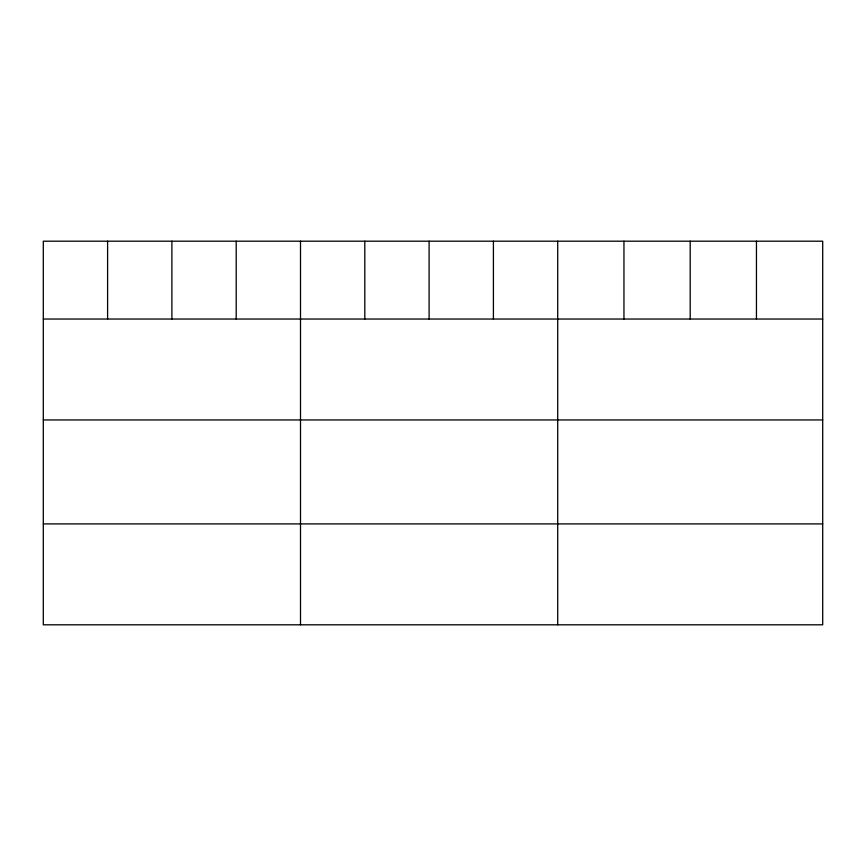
<?xml version="1.0" encoding="UTF-8"?>
<svg xmlns="http://www.w3.org/2000/svg" width="866" height="866" viewBox="0 0 866 866"><rect width="100%" height="100%" fill="white"/><g stroke="black" fill="none" stroke-linecap="round" stroke-linejoin="round"><path stroke-width="1.3" d="M822.7 319.034L822.7 624.808L43.3 624.808L43.3 241.192L822.7 241.192L822.7 319.034L43.3 319.034M43.3 419.945L822.7 419.945M43.3 523.908L822.7 523.908M756.451 241.192L756.451 319.034M690.202 241.192L690.202 319.034M623.953 241.192L623.953 319.034M557.704 241.192L557.704 624.808M493.404 241.192L493.404 319.034M429.103 241.192L429.103 319.034M364.803 241.192L364.803 319.034M300.502 241.192L300.502 624.808M236.201 241.192L236.201 319.034M171.901 241.192L171.901 319.034M107.601 241.192L107.601 319.034"/></g></svg>
